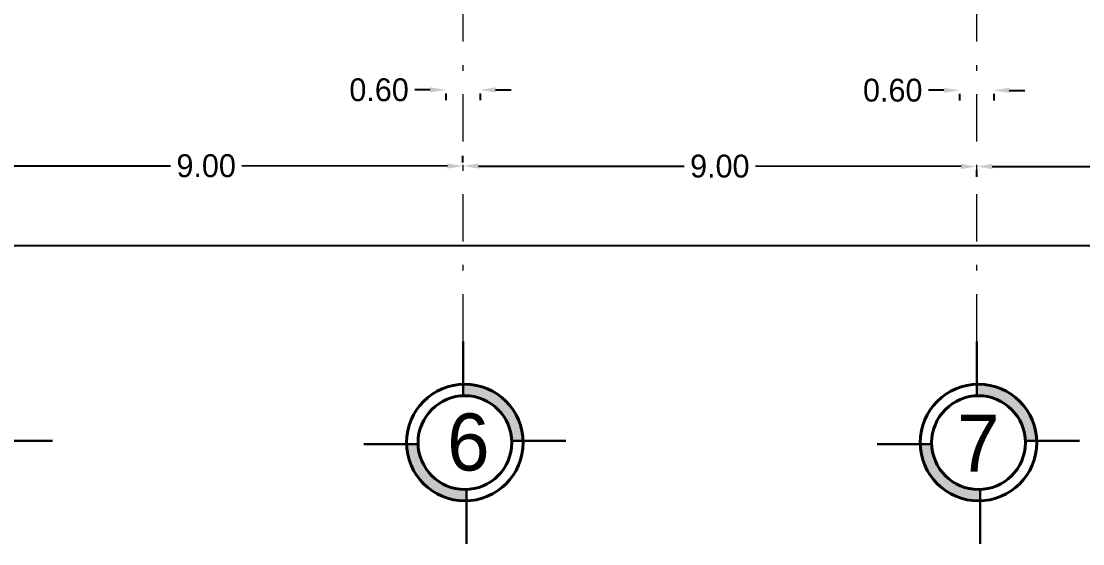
# Model space of a CAD drawing. Header units: millimetres. Extents: x 202 to 406, y -88 to 148.
# Drawn here: x 276.42 to 295.02, y 20.02 to 29.17 of the extents above; entities that cross this region are included whole.
import ezdxf

# ---------------------------------------------------------------- set-up
doc = ezdxf.new("R2010")
doc.units = ezdxf.units.MM
doc.header["$LTSCALE"] = 0.065
doc.linetypes.add('DASHDOT', pattern=[25.4, 12.7, -6.35, 0, -6.35])
for name, color, linetype, lineweight in [('boyas', 50, 'Continuous', 30), ('cajon', 6, 'Continuous', 13), ('ejes', 1, 'DASHDOT', 0), ('muros', 50, 'Continuous', 40)]:
    doc.layers.add(name, color=color, linetype=linetype, lineweight=lineweight)
doc.dimstyles.get("Standard").update_dxf_attribs({"dimtxt": 0.4, "dimasz": 0.2725, "dimexe": 0.18, "dimexo": 0.0625, "dimgap": 0.09, "dimtad": 0, "dimtih": 1, "dimtoh": 1, "dimzin": 0, "dimdsep": 46, "dimtxsty": 'Standard', "dimcen": 0.283, "dimadec": 0, "dimazin": 0, "dimtfac": 1, "dimtofl": 0, "dimtmove": 0, "dimatfit": 3, "dimfxl": 1, "dimtolj": 1, "dimtzin": 0, "dimarcsym": 0})

# ---------------------------------------------------------------- blocks, each defined once
blk = doc.blocks.new('*D37')
at = {"layer": 'cajon', "color": 0, "lineweight": -2}
for p, q in [((292.582, 27.961), (292.31, 27.961)), ((293.727, 27.96), (294, 27.96)), ((292.855, 27.898), (292.855, 27.781)), ((293.455, 27.898), (293.455, 27.78))]:
    blk.add_line(p, q, dxfattribs=at)
at = {"layer": 'cajon', "color": 0}
for points in [[(292.582, 28.006), (292.582, 27.916), (292.855, 27.961)], [(293.727, 28.006), (293.727, 27.915), (293.455, 27.96)]]:
    blk.add_solid(points, dxfattribs=at)
at = {"layer": 'Defpoints', "color": 0}
for p in [(292.855, 27.961), (292.855, 27.961), (293.455, 27.96)]:
    blk.add_point(p, dxfattribs=at)
at = {"layer": 'cajon', "color": 0, "insert": (291.686, 27.961), "char_height": 0.4, "attachment_point": 5}
blk.add_mtext('\\A1;0.60', dxfattribs=at)
blk = doc.blocks.new('*D36')
at = {"layer": 'cajon', "color": 0, "lineweight": -2}
for p, q in [((283.582, 27.968), (283.31, 27.968)), ((283.855, 27.905), (283.855, 27.788)), ((284.455, 27.905), (284.455, 27.787)), ((284.727, 27.967), (285, 27.967))]:
    blk.add_line(p, q, dxfattribs=at)
at = {"layer": 'cajon', "color": 0}
for points in [[(283.582, 28.014), (283.582, 27.923), (283.855, 27.968)], [(284.727, 28.013), (284.727, 27.922), (284.455, 27.967)]]:
    blk.add_solid(points, dxfattribs=at)
at = {"layer": 'Defpoints', "color": 0}
for p in [(283.855, 27.968), (283.855, 27.968), (284.455, 27.967)]:
    blk.add_point(p, dxfattribs=at)
at = {"layer": 'cajon', "color": 0, "insert": (282.686, 27.968), "char_height": 0.4, "attachment_point": 5}
blk.add_mtext('\\A1;0.60', dxfattribs=at)
blk = doc.blocks.new('*D27')
at = {"layer": 'cajon', "color": 0, "lineweight": -2}
for p, q in [((275.156, 26.704), (275.156, 26.821)), ((284.156, 26.697), (284.156, 26.814)), ((275.429, 26.641), (279.033, 26.638)), ((283.884, 26.634), (280.28, 26.637))]:
    blk.add_line(p, q, dxfattribs=at)
at = {"layer": 'cajon', "color": 0}
for points in [[(275.429, 26.687), (275.429, 26.596), (275.156, 26.641)], [(283.884, 26.68), (283.884, 26.589), (284.156, 26.634)]]:
    blk.add_solid(points, dxfattribs=at)
at = {"layer": 'Defpoints', "color": 0}
for p in [(275.156, 26.641), (275.156, 26.641), (284.156, 26.634)]:
    blk.add_point(p, dxfattribs=at)
at = {"layer": 'cajon', "color": 0, "insert": (279.656, 26.638), "char_height": 0.4, "attachment_point": 5}
blk.add_mtext('\\A1;9.00', dxfattribs=at)
blk = doc.blocks.new('*D23')
at = {"layer": 'cajon', "color": 0, "lineweight": -2}
for p, q in [((239.159, 25.3), (239.159, 25.417)), ((311.159, 25.3), (311.159, 25.417)), ((239.432, 25.237), (274.336, 25.237)), ((310.887, 25.237), (275.983, 25.237))]:
    blk.add_line(p, q, dxfattribs=at)
at = {"layer": 'cajon', "color": 0}
for points in [[(239.432, 25.283), (239.432, 25.192), (239.159, 25.237)], [(310.887, 25.283), (310.887, 25.192), (311.159, 25.237)]]:
    blk.add_solid(points, dxfattribs=at)
at = {"layer": 'Defpoints', "color": 0}
for p in [(239.159, 25.237), (311.159, 25.237), (311.159, 25.237)]:
    blk.add_point(p, dxfattribs=at)
at = {"layer": 'cajon', "color": 0, "insert": (275.159, 25.237), "char_height": 0.4, "attachment_point": 5}
blk.add_mtext('\\A1;72.00', dxfattribs=at)
blk = doc.blocks.new('*D26')
at = {"layer": 'cajon', "color": 0, "lineweight": -2}
for p, q in [((284.156, 26.697), (284.156, 26.814)), ((284.429, 26.634), (288.033, 26.631)), ((292.884, 26.627), (289.28, 26.63)), ((293.156, 26.565), (293.156, 26.447))]:
    blk.add_line(p, q, dxfattribs=at)
at = {"layer": 'cajon', "color": 0}
for points in [[(284.429, 26.679), (284.429, 26.589), (284.156, 26.634)], [(292.884, 26.673), (292.884, 26.582), (293.156, 26.627)]]:
    blk.add_solid(points, dxfattribs=at)
at = {"layer": 'Defpoints', "color": 0}
for p in [(284.156, 26.634), (284.156, 26.634), (293.156, 26.627)]:
    blk.add_point(p, dxfattribs=at)
at = {"layer": 'cajon', "color": 0, "insert": (288.656, 26.631), "char_height": 0.4, "attachment_point": 5}
blk.add_mtext('\\A1;9.00', dxfattribs=at)
blk = doc.blocks.new('*D24')
at = {"layer": 'cajon', "color": 0, "lineweight": -2}
for p, q in [((293.429, 26.627), (297.033, 26.624)), ((301.884, 26.62), (298.28, 26.623)), ((293.156, 26.565), (293.156, 26.447)), ((302.156, 26.558), (302.156, 26.44))]:
    blk.add_line(p, q, dxfattribs=at)
at = {"layer": 'cajon', "color": 0}
for points in [[(293.429, 26.672), (293.429, 26.581), (293.156, 26.627)], [(301.884, 26.666), (301.884, 26.575), (302.156, 26.62)]]:
    blk.add_solid(points, dxfattribs=at)
at = {"layer": 'Defpoints', "color": 0}
for p in [(293.156, 26.627), (293.156, 26.627), (302.156, 26.62)]:
    blk.add_point(p, dxfattribs=at)
at = {"layer": 'cajon', "color": 0, "insert": (297.656, 26.624), "char_height": 0.4, "attachment_point": 5}
blk.add_mtext('\\A1;9.00', dxfattribs=at)

msp = doc.modelspace()

# ---------------------------------------------------------------- hatches: boundary and pattern name
at = {"layer": 'muros'}
h = msp.add_hatch(color=256, dxfattribs=at)
h.paths.add_polyline_path([(284.188, 20.97, 0.009291), (284.218, 20.971), (284.218, 20.77, -0.007471), (284.188, 20.77, -0.405488), (283.168, 21.762), (283.368, 21.762, 0.40337)])
h.paths.add_polyline_path([(284.189, 22.613, 0.009291), (284.159, 22.612), (284.159, 22.812, -0.007471), (284.189, 22.813, -0.405488), (285.21, 21.821), (285.009, 21.821, 0.40337)])
h = msp.add_hatch(color=256, dxfattribs=at)
h.paths.add_polyline_path([(293.188, 20.97, 0.009291), (293.218, 20.971), (293.218, 20.77, -0.007471), (293.188, 20.77, -0.405488), (292.168, 21.762), (292.368, 21.762, 0.40337)])
h.paths.add_polyline_path([(293.189, 22.613, 0.009291), (293.159, 22.612), (293.159, 22.812, -0.007471), (293.189, 22.813, -0.405488), (294.21, 21.821), (294.009, 21.821, 0.40337)])

# ---------------------------------------------------------------- linework, layer by layer
at = {"layer": 'boyas'}
for p, q in [((284.159, 22.617), (284.159, 23.564)), ((293.159, 22.617), (293.159, 23.564)), ((276.014, 21.821), (276.961, 21.821)), ((283.363, 21.762), (282.416, 21.762)), ((285.014, 21.821), (285.961, 21.821)), ((292.363, 21.762), (291.416, 21.762)), ((294.014, 21.821), (294.961, 21.821)), ((284.218, 20.966), (284.218, 20.019)), ((293.218, 20.966), (293.218, 20.019))]:
    msp.add_line(p, q, dxfattribs=at)
at = {"layer": 'ejes'}
for p, q in [((284.159, 23.564), (284.159, 29.387)), ((293.159, 23.564), (293.159, 29.387))]:
    msp.add_line(p, q, dxfattribs=at)
at = {"layer": 'muros'}
for centre, radius in [((284.189, 21.791), 1.021), ((293.189, 21.791), 1.021), ((284.189, 21.791), 0.821), ((284.189, 21.791), 0.821), ((284.189, 21.791), 0.821), ((284.189, 21.791), 0.821), ((293.189, 21.791), 0.821), ((293.189, 21.791), 0.821), ((293.189, 21.791), 0.821), ((293.189, 21.791), 0.821)]:
    msp.add_circle(centre, radius, dxfattribs=at)

# ---------------------------------------------------------------- texts
at = {"layer": 'muros', "char_height": 1, "width": 0.7179, "attachment_point": 1}
for s, insert in [('6', (283.878, 22.301)), ('7', (292.814, 22.279))]:
    msp.add_mtext(s, dxfattribs=dict(at, insert=insert))

# ---------------------------------------------------------------- dimensions: what is measured, and where the dimension line sits
at = {"layer": 'cajon'}
for base, p1, p2, picture, middle in [((283.855, 27.968), (284.455, 27.967), (283.855, 27.968), '*D36', (282.686, 27.968)), ((292.855, 27.961), (293.455, 27.96), (292.855, 27.961), '*D37', (291.686, 27.961)), ((284.156, 26.634), (293.156, 26.627), (284.156, 26.634), '*D26', (288.656, 26.631))]:
    dim = msp.add_linear_dim(base=base, p1=p1, p2=p2, angle=359.9548, dimstyle='Standard', dxfattribs=at)
    dim.commit()
    dim.dimension.update_dxf_attribs({"geometry": picture, "text_midpoint": middle})
for p1, p2, picture, middle in [((284.156, 26.634), (275.156, 26.641), '*D27', (279.656, 26.638)), ((302.156, 26.62), (293.156, 26.627), '*D24', (297.656, 26.624))]:
    dim = msp.add_aligned_dim(p1=p1, p2=p2, distance=0, dimstyle='Standard', dxfattribs=at)
    dim.commit()
    dim.dimension.update_dxf_attribs({"geometry": picture, "text_midpoint": middle})
dim = msp.add_linear_dim(base=(311.159, 25.237), p1=(239.159, 25.237), p2=(311.159, 25.237), dimstyle='Standard', dxfattribs=at)
dim.commit()
dim.dimension.update_dxf_attribs({"geometry": '*D23', "text_midpoint": (275.159, 25.237)})

doc.saveas('drawing.dxf')
